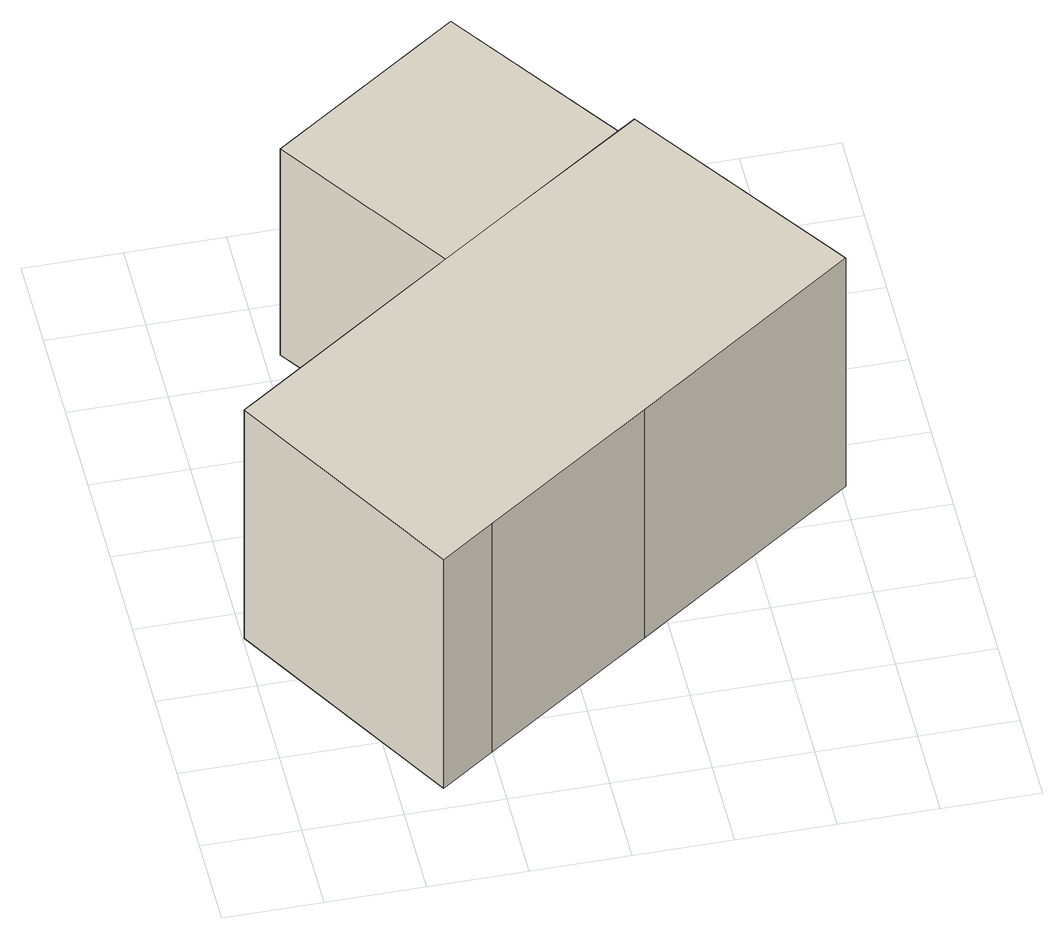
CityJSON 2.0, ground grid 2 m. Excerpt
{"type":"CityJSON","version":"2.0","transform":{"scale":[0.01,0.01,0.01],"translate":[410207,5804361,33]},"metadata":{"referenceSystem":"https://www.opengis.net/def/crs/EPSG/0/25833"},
"CityObjects":{
"building1":{"type":"Building","attributes":{"Gemeindeschluessel":"11000009","function":"31001_2000"},"address":[{"country":"Germany","locality":"Berlin","thoroughfareNumber":"114","thoroughfareName":"Zu den Gosener Bergen"}],"children":["building1-1","building1-2"]},
"building1-1":{"type":"BuildingPart","attributes":{"BezugspunktDach":"2200","measuredHeight":6.73,"storeysAboveGround":1},"parents":["building1"],"geometry":[{"type":"MultiSurface","lod":"1","boundaries":[[[0,1,2,3,4,5,6,7]],[[8,9,10,11,12,13,14,15]],[[8,15,7,6]],[[9,8,6,5]],[[16,17,18,9,5,4]],[[11,10,4,3]],[[12,11,3,2]],[[13,12,2,1]],[[14,13,1,0]],[[15,14,0,7]],[[10,19,18,17,16]]]}]},
"building1-2":{"type":"BuildingPart","attributes":{"BezugspunktDach":"2200","measuredHeight":5.51,"storeysAboveGround":1},"parents":["building1"],"geometry":[{"type":"Solid","lod":"1","boundaries":[[[[17,16,20,21]],[[22,10,18,23]],[[22,23,21,20]],[[10,22,20,16]],[[23,18,17,21]],[[18,10,16,17]]]]}]}
},
"vertices":[
[288,53,652],[399,130,652],[748,371,652],[1209,690,652],[895,1144,652],[448,838,652],[99,597,652],[3,531,652],[99,597,40],[448,838,40],[895,1144,40],[1209,690,40],[748,371,40],[399,130,40],[288,53,40],[3,531,40],[895,1144,591],[502,874,591],[502,874,40],[884,1137,40],
[623,1536,591],[232,1267,591],[623,1536,40],[232,1267,40]
]}
